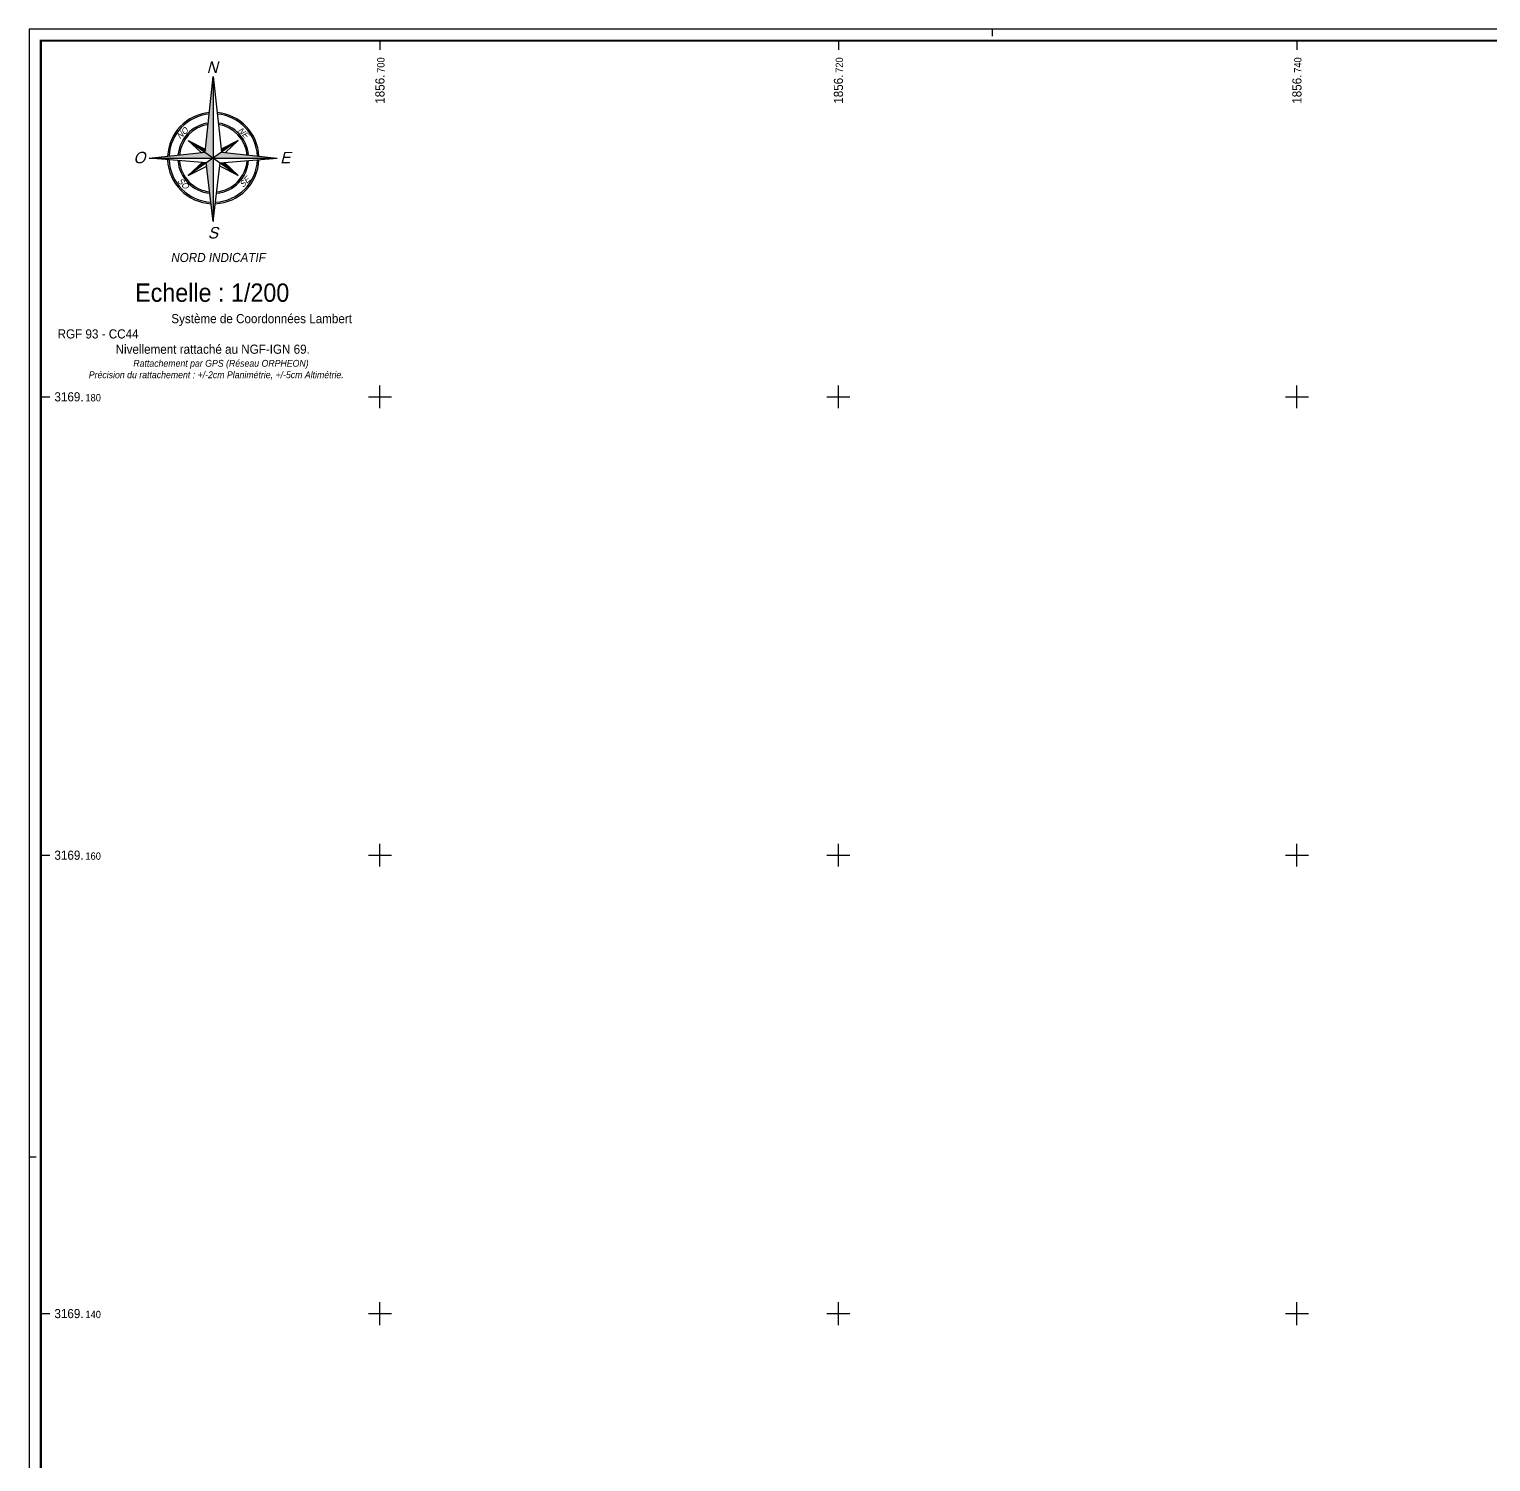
# Model space of a CAD drawing. Header units: millimetres. Extents: x 1856675 to 1856923, y 3169023 to 3169196.
# Drawn here: x 1856684.7 to 1856748.5, y 3169133.5 to 3169196 of the extents above; entities that cross this region are included whole.
import ezdxf

# ---------------------------------------------------------------- set-up
doc = ezdxf.new("R2010")
doc.units = ezdxf.units.MM
for name, color, linetype in [('Carroyage(2)', 7, 'Continuous'), ('Carroyage(2)_Croix', 7, 'Continuous'), ('Carroyage(2)_Textes', 7, 'Continuous'), ('Mise en Page', 7, 'Continuous'), ('Textes', 7, 'Continuous')]:
    doc.layers.add(name, color=color, linetype=linetype)
doc.styles.get("Standard").update_dxf_attribs({"font": '', "width": 0.95, "height": 0.4})
doc.styles.add('SUPERFRENCH', font='SUF_____.pfb', dxfattribs={"oblique": 15, "height": 2})
doc.styles.get('Standard').set_extended_font_data('Titillium Web')

# ---------------------------------------------------------------- blocks, each defined once
blk = doc.blocks.new('BLOC FLECHE NORD SPE')
at = {"layer": 'Mise en Page'}
h = blk.add_hatch(color=256, dxfattribs=at)
h.dxf.hatch_style = 1
h.paths.add_polyline_path([(-0.9, -8.28), (0, -8.91), (0, 0)])
h = blk.add_hatch(color=256, dxfattribs=at)
h.dxf.hatch_style = 1
h.paths.add_polyline_path([(-0.87, -7.94), (-2.73, -7), (-0.9, -8.28)])
h = blk.add_hatch(color=256, dxfattribs=at)
h.dxf.hatch_style = 1
h.paths.add_polyline_path([(0.87, -7.94), (0.9, -8.28), (2.73, -7)])
h = blk.add_hatch(color=256, dxfattribs=at)
h.dxf.hatch_style = 1
h.paths.add_polyline_path([(-0.9, -8.28), (-6.98, -8.91), (0, -8.91)])
h = blk.add_hatch(color=256, dxfattribs=at)
h.dxf.hatch_style = 1
h.paths.add_polyline_path([(-0.76, -9.44), (-1.21, -9.4), (-2.73, -10.82)])
h = blk.add_hatch(color=256, dxfattribs=at)
h.dxf.hatch_style = 1
h.paths.add_polyline_path([(-0.76, -9.44), (0, -15.82), (0, -8.91)])
h = blk.add_hatch(color=256, dxfattribs=at)
h.dxf.hatch_style = 1
h.paths.add_polyline_path([(6.98, -8.91), (0.9, -8.28), (0, -8.91)])
h = blk.add_hatch(color=256, dxfattribs=at)
h.dxf.hatch_style = 1
h.paths.add_polyline_path([(2.73, -10.82), (1.21, -9.4), (0.76, -9.44)])
for p, q in [((-0.9, -8.28), (0, 0)), ((0, 0), (0.9, -8.28)), ((0, 0), (0.9, -8.28)), ((-2.73, -7), (-0.87, -7.94)), ((-2.73, -7), (-1.32, -8.32)), ((2.73, -7), (0.87, -7.94)), ((2.73, -7), (1.32, -8.32)), ((-6.98, -8.91), (-0.9, -8.28)), ((-0.76, -9.44), (-6.98, -8.91)), ((-2.73, -10.82), (-1.21, -9.4)), ((-1.32, -8.32), (-0.9, -8.28)), ((-0.71, -9.8), (-0.76, -9.44)), ((0, -15.82), (-0.76, -9.44)), ((0, -15.82), (0.76, -9.44)), ((0.76, -9.44), (6.98, -8.91)), ((0.9, -8.28), (6.98, -8.91)), ((2.73, -10.82), (1.21, -9.4)), ((-2.73, -10.82), (-0.71, -9.8)), ((2.73, -10.82), (0.71, -9.8)), ((2.73, -10.82), (0.71, -9.8))]:
    blk.add_line(p, q, dxfattribs=at)
at = {"layer": 'Mise en Page', "flags": 128}
for points in [[(0, 0), (0, -15.82)], [(2.73, -7), (-2.73, -10.82)], [(-2.73, -7), (2.73, -10.82)], [(-6.98, -8.91), (6.98, -8.91)]]:
    blk.add_lwpolyline(points, dxfattribs=at)
at = {"layer": 'Mise en Page'}
for radius, start, end in [(4.98, 94.9431, 177.6111), (4.82, 95.3202, 177.3318), (4.98, 2.3889, 85.0569), (4.82, 2.6682, 84.6798), (3.86, 98.261, 175.1591), (3.7, 98.9053, 174.6848), (3.86, 4.8409, 81.739), (3.7, 5.3152, 81.0947), (4.98, 182.0213, 267.3619), (4.82, 182.2575, 267.0455), (3.86, 184.0924, 264.5827), (3.7, 184.4924, 264.0444), (4.98, 272.6381, 357.9787), (4.82, 272.9545, 357.7425), (3.86, 275.4173, 355.9076), (3.7, 275.9556, 355.5076)]:
    blk.add_arc((0, -8.91), radius, start, end, dxfattribs=at)
at = {"layer": 'Mise en Page', "style": 'SUPERFRENCH', "oblique": 15}
for s, p in [('N', (-0.72, 0.38)), ('O', (-8.71, -9.48)), ('E', (7.29, -9.48)), ('S', (-0.6, -17.68))]:
    blk.add_text(s, height=1.25, dxfattribs=at).set_placement(p)
for s, rotation, p in [('NO', 45, (-3.61, -6.91)), ('NE', 315, (2.61, -5.94)), ('SE', 45, (3.24, -12.17)), ('SO', 315, (-3.98, -11.45))]:
    blk.add_text(s, height=0.665, rotation=rotation, dxfattribs=at).set_placement(p)

msp = doc.modelspace()

# ---------------------------------------------------------------- linework, layer by layer
at = {"layer": 'Carroyage(2)'}
for p, q in [((1856700, 3169195.539), (1856700, 3169195.139)), ((1856720, 3169195.539), (1856720, 3169195.139)), ((1856726.702, 3169196.039), (1856726.702, 3169195.739)), ((1856740, 3169195.539), (1856740, 3169195.139)), ((1856685.202, 3169180), (1856685.602, 3169180)), ((1856685.202, 3169160), (1856685.602, 3169160)), ((1856684.702, 3169146.839), (1856685.002, 3169146.839)), ((1856685.202, 3169140), (1856685.602, 3169140))]:
    msp.add_line(p, q, dxfattribs=at)
msp.add_lwpolyline([(1856684.702, 3169028.039), (1856922.302, 3169028.039), (1856922.302, 3169196.039), (1856684.702, 3169196.039)], close=True, dxfattribs=at)
at = {"layer": 'Carroyage(2)', "const_width": 0.1}
msp.add_lwpolyline([(1856921.802, 3169087.439), (1856921.802, 3169195.539), (1856685.202, 3169195.539), (1856685.202, 3169028.539), (1856880.302, 3169028.539)], dxfattribs=at)
at = {"layer": 'Carroyage(2)_Croix'}
for p, q in [((1856700, 3169179.5), (1856700, 3169180.5)), ((1856720, 3169179.5), (1856720, 3169180.5)), ((1856740, 3169179.5), (1856740, 3169180.5)), ((1856699.5, 3169180), (1856700.5, 3169180)), ((1856719.5, 3169180), (1856720.5, 3169180)), ((1856739.5, 3169180), (1856740.5, 3169180)), ((1856700, 3169159.5), (1856700, 3169160.5)), ((1856720, 3169159.5), (1856720, 3169160.5)), ((1856740, 3169159.5), (1856740, 3169160.5)), ((1856699.5, 3169160), (1856700.5, 3169160)), ((1856719.5, 3169160), (1856720.5, 3169160)), ((1856739.5, 3169160), (1856740.5, 3169160)), ((1856699.5, 3169140), (1856700.5, 3169140)), ((1856700, 3169139.5), (1856700, 3169140.5)), ((1856719.5, 3169140), (1856720.5, 3169140)), ((1856720, 3169139.5), (1856720, 3169140.5)), ((1856739.5, 3169140), (1856740.5, 3169140)), ((1856740, 3169139.5), (1856740, 3169140.5))]:
    msp.add_line(p, q, dxfattribs=at)

# ---------------------------------------------------------------- block references
at = {"layer": 'Textes', "xscale": 0.4, "yscale": 0.4, "zscale": 0.4}
msp.add_blockref('BLOC FLECHE NORD SPE', (1856692.73, 3169193.981), dxfattribs=at)

# ---------------------------------------------------------------- texts
at = {"layer": 'Carroyage(2)_Textes', "width": 0.95}
for s, height, p in [('700', 0.32, (1856700.2, 3169194.135)), ('720', 0.32, (1856720.2, 3169194.135)), ('740', 0.32, (1856740.2, 3169194.135)), ('1856.', 0.4, (1856700.2, 3169192.787)), ('1856.', 0.4, (1856720.2, 3169192.787)), ('1856.', 0.4, (1856740.2, 3169192.787))]:
    msp.add_text(s, height=height, rotation=90, dxfattribs=at).set_placement(p)
for s, height, p in [('3169.', 0.4, (1856685.802, 3169179.8)), ('180', 0.32, (1856687.151, 3169179.8)), ('3169.', 0.4, (1856685.802, 3169159.8)), ('160', 0.32, (1856687.151, 3169159.8)), ('3169.', 0.4, (1856685.802, 3169139.8)), ('140', 0.32, (1856687.151, 3169139.8))]:
    msp.add_text(s, height=height, dxfattribs=at).set_placement(p)
at = {"layer": 'Mise en Page', "insert": (1856685.941, 3169186.279), "char_height": 0.4, "attachment_point": 1}
msp.add_mtext_dynamic_manual_height_columns('\\pi4.9588;{\\fTitillium Web|b0|i1|c0|p2;NORD INDICATIF\\P\\pi6.7844;\\fTitillium Web|b1|i1|c0|p2;\\P\\pi3.3807;\\fTitillium Web|b0|i0|c0|p2;\\H2x;Echelle : 1/200\\P\\pi1.0749;}Système de Coordonnées Lambert RGF 93 - CC44\\P\\pi2.5298;Nivellement rattaché au NGF-IGN 69.\\P\\pi3.3012;{\\fTitillium Web|b0|i1|c0|p2;\\H0.75x;Rattachement par GPS (Réseau ORPHEON)\\H1.3333x;\\P\\pi1.3592;\\H0.75x;Précision du rattachement : +/-2cm Planimétrie, +/-5cm Altimétrie.}', width=13.5684, gutter_width=2, heights=[0], dxfattribs=at)

doc.saveas('drawing.dxf')
